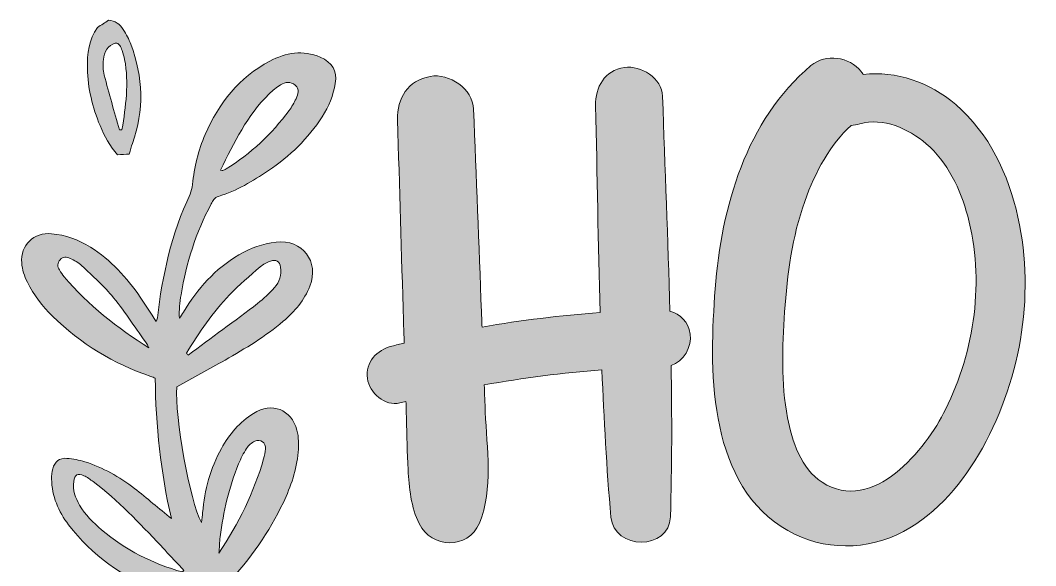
# Model space of a CAD drawing. Header units: inches. Extents: x 111 to 969, y -1013 to -68.
# Drawn here: x 111.9 to 522.5, y -529.5 to -309 of the extents above; entities that cross this region are included whole.
import ezdxf

# ---------------------------------------------------------------- set-up
doc = ezdxf.new("R2010")
doc.units = ezdxf.units.IN
doc.header["$MEASUREMENT"] = 0
doc.layers.add('Layer 1', color=7, linetype='Continuous')

# ---------------------------------------------------------------- blocks, each defined once
blk = doc.blocks.new('block 2')
at = {"layer": 'Layer 1', "true_color": 0xffffff}
h = blk.add_hatch(color=7, dxfattribs=at)
h.dxf.hatch_style = 2
edge = h.paths.add_edge_path()
edge.add_spline(control_points=[(153.52, -312.78), (152.19, -310.52), (150.23, -309.14), (147.53, -309.01), (146.06, -309.96), (144.6, -310.91), (143.14, -311.86), (139.53, -316.82), (138.86, -322.53), (138.99, -328.42), (139.17, -336.46), (141.06, -344.17), (144.12, -351.56), (145.87, -355.8), (148.05, -359.85), (151.24, -363.35), (152.86, -363.25), (154.46, -363.15), (155.92, -363.06), (156.37, -361.55), (156.71, -360.14), (157.2, -358.79), (162.09, -345.35), (161.5, -331.98), (156.61, -318.7), (155.84, -316.63), (154.65, -314.7), (153.52, -312.78)], knot_values=[0, 0, 0, 0, 1, 1, 1, 2, 2, 2, 3, 3, 3, 4, 4, 4, 5, 5, 5, 6, 6, 6, 7, 7, 7, 8, 8, 8, 9, 9, 9, 9], degree=3, periodic=1)
edge = h.paths.add_edge_path()
edge.add_spline(control_points=[(153, -353.22), (152.65, -353.25), (152.3, -353.28), (151.95, -353.31), (149.88, -345.93), (147.73, -338.57), (145.81, -331.15), (145.3, -329.16), (145.32, -326.96), (145.46, -324.88), (145.56, -323.45), (145.99, -321.85), (146.81, -320.71), (147.6, -319.6), (149, -318.47), (150.27, -318.29), (152, -318.03), (152.58, -319.81), (153.02, -321.27), (153.38, -322.46), (153.83, -323.63), (154.06, -324.84), (155.9, -334.4), (154.51, -343.81), (153, -353.22)], knot_values=[0, 0, 0, 0, 1, 1, 1, 2, 2, 2, 3, 3, 3, 4, 4, 4, 5, 5, 5, 6, 6, 6, 7, 7, 7, 8, 8, 8, 8], degree=3, periodic=1)
h = blk.add_hatch(color=7, dxfattribs=at)
h.dxf.hatch_style = 2
edge = h.paths.add_edge_path()
edge.add_spline(control_points=[(114.72, -414.89), (117.25, -420.06), (120.78, -424.62), (124.92, -428.62), (136.37, -439.67), (149.51, -448), (164.7, -452.95), (165.27, -453.14), (165.81, -453.4), (166.45, -453.66), (166.59, -472.88), (168.7, -491.74), (172.96, -510.44), (167.98, -506.36), (163.09, -502.17), (157.99, -498.24), (151.95, -493.58), (145.37, -489.78), (138.03, -487.52), (135.66, -486.79), (133.19, -486.27), (130.73, -486.08), (127.7, -485.84), (125.78, -487.37), (124.99, -490.32), (124.64, -491.62), (124.53, -493.03), (124.54, -494.38), (124.62, -501.38), (127.28, -507.51), (131.42, -512.97), (140.87, -525.4), (153.13, -534.05), (167.74, -539.41), (174.1, -541.75), (180.67, -542.96), (187.48, -542.19), (187.96, -542.93), (188.27, -543.47), (188.63, -543.96), (191.69, -548.2), (194.64, -552.52), (197.88, -556.61), (198.98, -557.99), (200.67, -559.17), (202.33, -559.77), (204.91, -560.69), (206.8, -558.98), (206.48, -556.27), (206.34, -555.08), (205.85, -553.87), (205.27, -552.8), (204.51, -551.38), (203.44, -550.13), (202.61, -548.74), (200.19, -544.72), (197.83, -540.67), (195.49, -536.69), (205.18, -526.78), (212.52, -515.88), (218.25, -503.89), (221.33, -497.44), (223.61, -490.71), (224.25, -483.57), (224.51, -480.64), (224.49, -477.52), (223.76, -474.7), (221.59, -466.28), (213.54, -463.26), (206.2, -467.89), (200.6, -471.43), (196.38, -476.28), (193.22, -482.06), (188.8, -490.16), (186.39, -498.86), (185.6, -508.04), (185.5, -509.24), (185.32, -510.43), (185.12, -512.06), (180.39, -503.19), (174.31, -469.32), (175.13, -457.15), (181.61, -453.58), (188.19, -450.08), (194.66, -446.36), (202.86, -441.65), (211.03, -436.84), (218.24, -430.63), (222.81, -426.7), (226.76, -422.23), (228.98, -416.51), (232.87, -406.48), (225.98, -397.47), (215.31, -398.65), (209.92, -399.25), (204.94, -401.15), (200.26, -403.87), (190.64, -409.47), (183.57, -417.53), (177.87, -426.93), (177.35, -427.79), (176.79, -428.62), (176.24, -429.46), (176.01, -426.1), (176.37, -423.02), (176.89, -419.97), (179.06, -407.11), (182.81, -394.77), (189.06, -383.26), (189.77, -381.95), (190.39, -380.65), (192.05, -380.17), (199.45, -378.01), (205.87, -373.94), (212.21, -369.75), (220.93, -363.97), (228.24, -356.77), (233.97, -347.99), (236.65, -343.87), (238.45, -339.36), (239.25, -334.52), (240.12, -329.3), (237.97, -326), (233.2, -323.94), (226.06, -320.85), (219.34, -322.09), (212.76, -325.53), (200.25, -332.06), (192.2, -342.57), (186.63, -355.18), (183.8, -361.6), (182.33, -368.43), (181.47, -375.39), (181.31, -376.73), (181.09, -378.14), (180.52, -379.34), (173.01, -395.18), (169.33, -412.02), (167.31, -429.31), (167.25, -429.83), (166.96, -430.33), (166.8, -430.76), (164.6, -427.37), (162.6, -424.08), (160.4, -420.94), (154.86, -413.04), (148.56, -405.87), (140.25, -400.71), (135.42, -397.72), (130.16, -395.79), (124.5, -395.28), (117.31, -394.64), (111.88, -399.9), (112.45, -407.1), (112.66, -409.75), (113.54, -412.49), (114.72, -414.89)], knot_values=[0, 0, 0, 0, 1, 1, 1, 2, 2, 2, 3, 3, 3, 4, 4, 4, 5, 5, 5, 6, 6, 6, 7, 7, 7, 8, 8, 8, 9, 9, 9, 10, 10, 10, 11, 11, 11, 12, 12, 12, 13, 13, 13, 14, 14, 14, 15, 15, 15, 16, 16, 16, 17, 17, 17, 18, 18, 18, 19, 19, 19, 20, 20, 20, 21, 21, 21, 22, 22, 22, 23, 23, 23, 24, 24, 24, 25, 25, 25, 26, 26, 26, 27, 27, 27, 28, 28, 28, 29, 29, 29, 30, 30, 30, 31, 31, 31, 32, 32, 32, 33, 33, 33, 34, 34, 34, 35, 35, 35, 36, 36, 36, 37, 37, 37, 38, 38, 38, 39, 39, 39, 40, 40, 40, 41, 41, 41, 42, 42, 42, 43, 43, 43, 44, 44, 44, 45, 45, 45, 46, 46, 46, 47, 47, 47, 48, 48, 48, 49, 49, 49, 50, 50, 50, 51, 51, 51, 52, 52, 52, 52], degree=3, periodic=1)
edge = h.paths.add_edge_path()
edge.add_spline(control_points=[(192.71, -517.83), (193.99, -507.69), (196.25, -497.78), (200.16, -488.31), (201.05, -486.14), (202.11, -484), (203.4, -482.05), (204.18, -480.87), (205.4, -479.78), (206.68, -479.17), (209.01, -478.05), (211.25, -479.71), (211.07, -482.3), (210.98, -483.65), (210.67, -485.01), (210.29, -486.31), (206.32, -499.86), (200.21, -512.43), (192.22, -524.41), (192.38, -522.22), (192.44, -520.01), (192.71, -517.83)], knot_values=[0, 0, 0, 0, 1, 1, 1, 2, 2, 2, 3, 3, 3, 4, 4, 4, 5, 5, 5, 6, 6, 6, 7, 7, 7, 7], degree=3, periodic=1)
edge = h.paths.add_edge_path()
edge.add_spline(control_points=[(196.51, -419.95), (200.38, -415.94), (204.68, -412.33), (208.91, -408.67), (210.1, -407.64), (211.63, -406.9), (213.12, -406.36), (215.37, -405.54), (216.72, -406.42), (217.13, -408.78), (217.67, -411.94), (216.69, -414.77), (214.61, -417.06), (212.53, -419.35), (210.31, -421.59), (207.86, -423.45), (198.56, -430.51), (189.14, -437.4), (179.77, -444.35), (179.53, -444.07), (179.29, -443.8), (179.06, -443.53), (184.27, -435.23), (189.67, -427.03), (196.51, -419.95)], knot_values=[0, 0, 0, 0, 1, 1, 1, 2, 2, 2, 3, 3, 3, 4, 4, 4, 5, 5, 5, 6, 6, 6, 7, 7, 7, 8, 8, 8, 8], degree=3, periodic=1)
edge = h.paths.add_edge_path()
edge.add_spline(control_points=[(212.46, -338.75), (213.85, -337.36), (215.48, -336.17), (217.15, -335.13), (219.05, -333.93), (221.19, -333.63), (223.05, -335.22), (224.94, -336.83), (224.23, -338.88), (223.39, -340.69), (222.62, -342.37), (221.66, -343.99), (220.56, -345.48), (213.56, -354.96), (205.1, -362.89), (195.06, -369.11), (194.64, -369.37), (194.18, -369.56), (193.73, -369.76), (193.65, -369.8), (193.52, -369.72), (192.88, -369.55), (198.28, -358.35), (203.69, -347.49), (212.46, -338.75)], knot_values=[0, 0, 0, 0, 1, 1, 1, 2, 2, 2, 3, 3, 3, 4, 4, 4, 5, 5, 5, 6, 6, 6, 7, 7, 7, 8, 8, 8, 8], degree=3, periodic=1)
edge = h.paths.add_edge_path()
edge.add_spline(control_points=[(175.82, -528.95), (176.57, -529.75), (177.27, -530.59), (178, -531.41), (177.83, -531.61), (177.65, -531.81), (177.48, -532.01), (165.36, -528.68), (154.39, -523.13), (144.76, -514.97), (141.32, -512.07), (138.15, -508.93), (135.86, -505), (134.13, -502.04), (133, -498.91), (133.47, -495.42), (133.84, -492.67), (135.08, -491.94), (137.59, -493.09), (138.93, -493.71), (140.15, -494.61), (141.35, -495.5), (151.47, -503.03), (160.03, -512.23), (168.64, -521.37), (171.03, -523.9), (173.43, -526.41), (175.82, -528.95)], knot_values=[0, 0, 0, 0, 1, 1, 1, 2, 2, 2, 3, 3, 3, 4, 4, 4, 5, 5, 5, 6, 6, 6, 7, 7, 7, 8, 8, 8, 9, 9, 9, 9], degree=3, periodic=1)
edge = h.paths.add_edge_path()
edge.add_spline(control_points=[(127.94, -405.8), (129.13, -404.45), (130.66, -404.53), (132.04, -405.23), (133.69, -406.06), (135.41, -406.96), (136.73, -408.21), (141.14, -412.41), (145.77, -416.46), (149.59, -421.15), (154.52, -427.21), (158.76, -433.84), (163.29, -440.24), (163.55, -440.61), (163.69, -441.06), (163.89, -441.47), (151.07, -433.33), (139.3, -424.22), (129.61, -412.7), (128.89, -411.85), (128.29, -410.9), (127.71, -409.94), (126.87, -408.53), (126.78, -407.11), (127.94, -405.8)], knot_values=[0, 0, 0, 0, 1, 1, 1, 2, 2, 2, 3, 3, 3, 4, 4, 4, 5, 5, 5, 6, 6, 6, 7, 7, 7, 8, 8, 8, 8], degree=3, periodic=1)
h = blk.add_hatch(color=7, dxfattribs=at)
h.dxf.hatch_style = 2
edge = h.paths.add_edge_path()
edge.add_spline(control_points=[(490.15, -343.05), (479.55, -333.94), (466.2, -329.43), (452.74, -330.88), (452.48, -330.48), (452.21, -330.08), (451.9, -329.7), (447.18, -323.72), (437.62, -322.28), (431.63, -327.32), (405.35, -349.43), (395.42, -384.49), (392.9, -417.55), (390.5, -449.16), (389.48, -493.73), (419.59, -513.69), (433.41, -522.85), (451.4, -523.95), (466.41, -516.94), (480.7, -510.26), (491.54, -498), (499.4, -484.6), (516.11, -456.16), (522.51, -421), (515.32, -388.62), (511.48, -371.32), (503.8, -354.77), (490.15, -343.05)], knot_values=[0, 0, 0, 0, 1, 1, 1, 2, 2, 2, 3, 3, 3, 4, 4, 4, 5, 5, 5, 6, 6, 6, 7, 7, 7, 8, 8, 8, 9, 9, 9, 9], degree=3, periodic=1)
edge = h.paths.add_edge_path()
edge.add_spline(control_points=[(486.08, -466.28), (478.03, -482.5), (456.81, -508.91), (436.1, -495.74), (427.77, -490.45), (423.85, -478.78), (422.13, -469.69), (419.46, -455.6), (420.04, -441.1), (420.98, -426.85), (421.98, -411.65), (424.04, -396.43), (429.09, -382.23), (433.42, -370.06), (439.47, -359.25), (447.83, -351.49), (448.99, -351.44), (450.17, -351.26), (451.33, -350.92), (460.94, -348.12), (471.01, -352.79), (478.22, -358.9), (486.83, -366.19), (492.11, -377.45), (495.01, -388.14), (501.98, -413.84), (497.81, -442.62), (486.08, -466.28)], knot_values=[0, 0, 0, 0, 1, 1, 1, 2, 2, 2, 3, 3, 3, 4, 4, 4, 5, 5, 5, 6, 6, 6, 7, 7, 7, 8, 8, 8, 9, 9, 9, 9], degree=3, periodic=1)
h = blk.add_hatch(color=7, dxfattribs=at)
h.dxf.hatch_style = 2
edge = h.paths.add_edge_path()
edge.add_spline(control_points=[(297.54, -512.25), (303.27, -498.7), (300.47, -481.7), (299.93, -467.41), (299.79, -463.73), (299.65, -460.05), (299.5, -456.37), (315.26, -453.57), (331.14, -451.53), (347.1, -450.28), (347.88, -470.15), (348.99, -490.01), (350.72, -509.82), (351.89, -523.24), (374.37, -523.51), (374.79, -509.7), (375.42, -489.32), (375.41, -468.94), (375.08, -448.56), (380.15, -447.03), (383.48, -440.84), (382.77, -435.82), (382.08, -430.87), (378.77, -427.81), (374.6, -426.58), (373.82, -397.62), (372.56, -368.65), (371.61, -339.71), (371.37, -332.32), (362.93, -327.12), (356.17, -328.07), (348.15, -329.2), (344.36, -336.1), (344.54, -343.51), (345.19, -371.37), (345.53, -399.26), (346.32, -427.13), (330.33, -428.31), (314.41, -430.27), (298.61, -433), (298.53, -430.97), (298.45, -428.93), (298.38, -426.9), (297.33, -399.56), (296.26, -372.23), (295.19, -344.89), (294.87, -336.75), (285.33, -330.24), (277.65, -331.68), (268.62, -333.36), (264.18, -340.48), (264.44, -349.21), (265.23, -376.25), (266.02, -403.3), (266.84, -430.34), (266.93, -433.39), (267.03, -436.45), (267.12, -439.5), (265.46, -439.9), (263.79, -440.3), (262.14, -440.72), (256.06, -442.25), (251.33, -447.14), (252.27, -453.82), (253.06, -459.51), (259.25, -465.23), (265.36, -463.69), (266.19, -463.48), (267.01, -463.29), (267.83, -463.08), (267.9, -465.36), (267.97, -467.63), (268.04, -469.91), (268.25, -476.83), (268.34, -483.77), (268.69, -490.68), (269.04, -497.69), (269.96, -506.16), (273.15, -512.48), (278.2, -522.49), (292.94, -523.13), (297.54, -512.25)], knot_values=[0, 0, 0, 0, 1, 1, 1, 2, 2, 2, 3, 3, 3, 4, 4, 4, 5, 5, 5, 6, 6, 6, 7, 7, 7, 8, 8, 8, 9, 9, 9, 10, 10, 10, 11, 11, 11, 12, 12, 12, 13, 13, 13, 14, 14, 14, 15, 15, 15, 16, 16, 16, 17, 17, 17, 18, 18, 18, 19, 19, 19, 20, 20, 20, 21, 21, 21, 22, 22, 22, 23, 23, 23, 24, 24, 24, 25, 25, 25, 26, 26, 26, 27, 27, 27, 27], degree=3, periodic=1)
at = {"layer": 'Layer 1', "lineweight": 0}
for points, knots in [([(153.52, -312.78), (152.19, -310.52), (150.23, -309.14), (147.53, -309.01), (146.06, -309.96), (144.6, -310.91), (143.14, -311.86), (139.53, -316.82), (138.86, -322.53), (138.99, -328.42), (139.17, -336.46), (141.06, -344.17), (144.12, -351.56), (145.87, -355.8), (148.05, -359.85), (151.24, -363.35), (152.86, -363.25), (154.46, -363.15), (155.92, -363.06), (156.37, -361.55), (156.71, -360.14), (157.2, -358.79), (162.09, -345.35), (161.5, -331.98), (156.61, -318.7), (155.84, -316.63), (154.65, -314.7), (153.52, -312.78)], [0, 0, 0, 0, 1, 1, 1, 2, 2, 2, 3, 3, 3, 4, 4, 4, 5, 5, 5, 6, 6, 6, 7, 7, 7, 8, 8, 8, 9, 9, 9, 9]), ([(153, -353.22), (152.65, -353.25), (152.3, -353.28), (151.95, -353.31), (149.88, -345.93), (147.73, -338.57), (145.81, -331.15), (145.3, -329.16), (145.32, -326.96), (145.46, -324.88), (145.56, -323.45), (145.99, -321.85), (146.81, -320.71), (147.6, -319.6), (149, -318.47), (150.27, -318.29), (152, -318.03), (152.58, -319.81), (153.02, -321.27), (153.38, -322.46), (153.83, -323.63), (154.06, -324.84), (155.9, -334.4), (154.51, -343.81), (153, -353.22)], [0, 0, 0, 0, 1, 1, 1, 2, 2, 2, 3, 3, 3, 4, 4, 4, 5, 5, 5, 6, 6, 6, 7, 7, 7, 8, 8, 8, 8]), ([(114.72, -414.89), (117.25, -420.06), (120.78, -424.62), (124.92, -428.62), (136.37, -439.67), (149.51, -448), (164.7, -452.95), (165.27, -453.14), (165.81, -453.4), (166.45, -453.66), (166.59, -472.88), (168.7, -491.74), (172.96, -510.44), (167.98, -506.36), (163.09, -502.17), (157.99, -498.24), (151.95, -493.58), (145.37, -489.78), (138.03, -487.52), (135.66, -486.79), (133.19, -486.27), (130.73, -486.08), (127.7, -485.84), (125.78, -487.37), (124.99, -490.32), (124.64, -491.62), (124.53, -493.03), (124.54, -494.38), (124.62, -501.38), (127.28, -507.51), (131.42, -512.97), (140.87, -525.4), (153.13, -534.05), (167.74, -539.41), (174.1, -541.75), (180.67, -542.96), (187.48, -542.19), (187.96, -542.93), (188.27, -543.47), (188.63, -543.96), (191.69, -548.2), (194.64, -552.52), (197.88, -556.61), (198.98, -557.99), (200.67, -559.17), (202.33, -559.77), (204.91, -560.69), (206.8, -558.98), (206.48, -556.27), (206.34, -555.08), (205.85, -553.87), (205.27, -552.8), (204.51, -551.38), (203.44, -550.13), (202.61, -548.74), (200.19, -544.72), (197.83, -540.67), (195.49, -536.69), (205.18, -526.78), (212.52, -515.88), (218.25, -503.89), (221.33, -497.44), (223.61, -490.71), (224.25, -483.57), (224.51, -480.64), (224.49, -477.52), (223.76, -474.7), (221.59, -466.28), (213.54, -463.26), (206.2, -467.89), (200.6, -471.43), (196.38, -476.28), (193.22, -482.06), (188.8, -490.16), (186.39, -498.86), (185.6, -508.04), (185.5, -509.24), (185.32, -510.43), (185.12, -512.06), (180.39, -503.19), (174.31, -469.32), (175.13, -457.15), (181.61, -453.58), (188.19, -450.08), (194.66, -446.36), (202.86, -441.65), (211.03, -436.84), (218.24, -430.63), (222.81, -426.7), (226.76, -422.23), (228.98, -416.51), (232.87, -406.48), (225.98, -397.47), (215.31, -398.65), (209.92, -399.25), (204.94, -401.15), (200.26, -403.87), (190.64, -409.47), (183.57, -417.53), (177.87, -426.93), (177.35, -427.79), (176.79, -428.62), (176.24, -429.46), (176.01, -426.1), (176.37, -423.02), (176.89, -419.97), (179.06, -407.11), (182.81, -394.77), (189.06, -383.26), (189.77, -381.95), (190.39, -380.65), (192.05, -380.17), (199.45, -378.01), (205.87, -373.94), (212.21, -369.75), (220.93, -363.97), (228.24, -356.77), (233.97, -347.99), (236.65, -343.87), (238.45, -339.36), (239.25, -334.52), (240.12, -329.3), (237.97, -326), (233.2, -323.94), (226.06, -320.85), (219.34, -322.09), (212.76, -325.53), (200.25, -332.06), (192.2, -342.57), (186.63, -355.18), (183.8, -361.6), (182.33, -368.43), (181.47, -375.39), (181.31, -376.73), (181.09, -378.14), (180.52, -379.34), (173.01, -395.18), (169.33, -412.02), (167.31, -429.31), (167.25, -429.83), (166.96, -430.33), (166.8, -430.76), (164.6, -427.37), (162.6, -424.08), (160.4, -420.94), (154.86, -413.04), (148.56, -405.87), (140.25, -400.71), (135.42, -397.72), (130.16, -395.79), (124.5, -395.28), (117.31, -394.64), (111.88, -399.9), (112.45, -407.1), (112.66, -409.75), (113.54, -412.49), (114.72, -414.89)], [0, 0, 0, 0, 1, 1, 1, 2, 2, 2, 3, 3, 3, 4, 4, 4, 5, 5, 5, 6, 6, 6, 7, 7, 7, 8, 8, 8, 9, 9, 9, 10, 10, 10, 11, 11, 11, 12, 12, 12, 13, 13, 13, 14, 14, 14, 15, 15, 15, 16, 16, 16, 17, 17, 17, 18, 18, 18, 19, 19, 19, 20, 20, 20, 21, 21, 21, 22, 22, 22, 23, 23, 23, 24, 24, 24, 25, 25, 25, 26, 26, 26, 27, 27, 27, 28, 28, 28, 29, 29, 29, 30, 30, 30, 31, 31, 31, 32, 32, 32, 33, 33, 33, 34, 34, 34, 35, 35, 35, 36, 36, 36, 37, 37, 37, 38, 38, 38, 39, 39, 39, 40, 40, 40, 41, 41, 41, 42, 42, 42, 43, 43, 43, 44, 44, 44, 45, 45, 45, 46, 46, 46, 47, 47, 47, 48, 48, 48, 49, 49, 49, 50, 50, 50, 51, 51, 51, 52, 52, 52, 52]), ([(490.15, -343.05), (479.55, -333.94), (466.2, -329.43), (452.74, -330.88), (452.48, -330.48), (452.21, -330.08), (451.9, -329.7), (447.18, -323.72), (437.62, -322.28), (431.63, -327.32), (405.35, -349.43), (395.42, -384.49), (392.9, -417.55), (390.5, -449.16), (389.48, -493.73), (419.59, -513.69), (433.41, -522.85), (451.4, -523.95), (466.41, -516.94), (480.7, -510.26), (491.54, -498), (499.4, -484.6), (516.11, -456.16), (522.51, -421), (515.32, -388.62), (511.48, -371.32), (503.8, -354.77), (490.15, -343.05)], [0, 0, 0, 0, 1, 1, 1, 2, 2, 2, 3, 3, 3, 4, 4, 4, 5, 5, 5, 6, 6, 6, 7, 7, 7, 8, 8, 8, 9, 9, 9, 9]), ([(297.54, -512.25), (303.27, -498.7), (300.47, -481.7), (299.93, -467.41), (299.79, -463.73), (299.65, -460.05), (299.5, -456.37), (315.26, -453.57), (331.14, -451.53), (347.1, -450.28), (347.88, -470.15), (348.99, -490.01), (350.72, -509.82), (351.89, -523.24), (374.37, -523.51), (374.79, -509.7), (375.42, -489.32), (375.41, -468.94), (375.08, -448.56), (380.15, -447.03), (383.48, -440.84), (382.77, -435.82), (382.08, -430.87), (378.77, -427.81), (374.6, -426.58), (373.82, -397.62), (372.56, -368.65), (371.61, -339.71), (371.37, -332.32), (362.93, -327.12), (356.17, -328.07), (348.15, -329.2), (344.36, -336.1), (344.54, -343.51), (345.19, -371.37), (345.53, -399.26), (346.32, -427.13), (330.33, -428.31), (314.41, -430.27), (298.61, -433), (298.53, -430.97), (298.45, -428.93), (298.38, -426.9), (297.33, -399.56), (296.26, -372.23), (295.19, -344.89), (294.87, -336.75), (285.33, -330.24), (277.65, -331.68), (268.62, -333.36), (264.18, -340.48), (264.44, -349.21), (265.23, -376.25), (266.02, -403.3), (266.84, -430.34), (266.93, -433.39), (267.03, -436.45), (267.12, -439.5), (265.46, -439.9), (263.79, -440.3), (262.14, -440.72), (256.06, -442.25), (251.33, -447.14), (252.27, -453.82), (253.06, -459.51), (259.25, -465.23), (265.36, -463.69), (266.19, -463.48), (267.01, -463.29), (267.83, -463.08), (267.9, -465.36), (267.97, -467.63), (268.04, -469.91), (268.25, -476.83), (268.34, -483.77), (268.69, -490.68), (269.04, -497.69), (269.96, -506.16), (273.15, -512.48), (278.2, -522.49), (292.94, -523.13), (297.54, -512.25)], [0, 0, 0, 0, 1, 1, 1, 2, 2, 2, 3, 3, 3, 4, 4, 4, 5, 5, 5, 6, 6, 6, 7, 7, 7, 8, 8, 8, 9, 9, 9, 10, 10, 10, 11, 11, 11, 12, 12, 12, 13, 13, 13, 14, 14, 14, 15, 15, 15, 16, 16, 16, 17, 17, 17, 18, 18, 18, 19, 19, 19, 20, 20, 20, 21, 21, 21, 22, 22, 22, 23, 23, 23, 24, 24, 24, 25, 25, 25, 26, 26, 26, 27, 27, 27, 27]), ([(212.46, -338.75), (213.85, -337.36), (215.48, -336.17), (217.15, -335.13), (219.05, -333.93), (221.19, -333.63), (223.05, -335.22), (224.94, -336.83), (224.23, -338.88), (223.39, -340.69), (222.62, -342.37), (221.66, -343.99), (220.56, -345.48), (213.56, -354.96), (205.1, -362.89), (195.06, -369.11), (194.64, -369.37), (194.18, -369.56), (193.73, -369.76), (193.65, -369.8), (193.52, -369.72), (192.88, -369.55), (198.28, -358.35), (203.69, -347.49), (212.46, -338.75)], [0, 0, 0, 0, 1, 1, 1, 2, 2, 2, 3, 3, 3, 4, 4, 4, 5, 5, 5, 6, 6, 6, 7, 7, 7, 8, 8, 8, 8]), ([(486.08, -466.28), (478.03, -482.5), (456.81, -508.91), (436.1, -495.74), (427.77, -490.45), (423.85, -478.78), (422.13, -469.69), (419.46, -455.6), (420.04, -441.1), (420.98, -426.85), (421.98, -411.65), (424.04, -396.43), (429.09, -382.23), (433.42, -370.06), (439.47, -359.25), (447.83, -351.49), (448.99, -351.44), (450.17, -351.26), (451.33, -350.92), (460.94, -348.12), (471.01, -352.79), (478.22, -358.9), (486.83, -366.19), (492.11, -377.45), (495.01, -388.14), (501.98, -413.84), (497.81, -442.62), (486.08, -466.28)], [0, 0, 0, 0, 1, 1, 1, 2, 2, 2, 3, 3, 3, 4, 4, 4, 5, 5, 5, 6, 6, 6, 7, 7, 7, 8, 8, 8, 9, 9, 9, 9]), ([(127.94, -405.8), (129.13, -404.45), (130.66, -404.53), (132.04, -405.23), (133.69, -406.06), (135.41, -406.96), (136.73, -408.21), (141.14, -412.41), (145.77, -416.46), (149.59, -421.15), (154.52, -427.21), (158.76, -433.84), (163.29, -440.24), (163.55, -440.61), (163.69, -441.06), (163.89, -441.47), (151.07, -433.33), (139.3, -424.22), (129.61, -412.7), (128.89, -411.85), (128.29, -410.9), (127.71, -409.94), (126.87, -408.53), (126.78, -407.11), (127.94, -405.8)], [0, 0, 0, 0, 1, 1, 1, 2, 2, 2, 3, 3, 3, 4, 4, 4, 5, 5, 5, 6, 6, 6, 7, 7, 7, 8, 8, 8, 8]), ([(196.51, -419.95), (200.38, -415.94), (204.68, -412.33), (208.91, -408.67), (210.1, -407.64), (211.63, -406.9), (213.12, -406.36), (215.37, -405.54), (216.72, -406.42), (217.13, -408.78), (217.67, -411.94), (216.69, -414.77), (214.61, -417.06), (212.53, -419.35), (210.31, -421.59), (207.86, -423.45), (198.56, -430.51), (189.14, -437.4), (179.77, -444.35), (179.53, -444.07), (179.29, -443.8), (179.06, -443.53), (184.27, -435.23), (189.67, -427.03), (196.51, -419.95)], [0, 0, 0, 0, 1, 1, 1, 2, 2, 2, 3, 3, 3, 4, 4, 4, 5, 5, 5, 6, 6, 6, 7, 7, 7, 8, 8, 8, 8]), ([(192.71, -517.83), (193.99, -507.69), (196.25, -497.78), (200.16, -488.31), (201.05, -486.14), (202.11, -484), (203.4, -482.05), (204.18, -480.87), (205.4, -479.78), (206.68, -479.17), (209.01, -478.05), (211.25, -479.71), (211.07, -482.3), (210.98, -483.65), (210.67, -485.01), (210.29, -486.31), (206.32, -499.86), (200.21, -512.43), (192.22, -524.41), (192.38, -522.22), (192.44, -520.01), (192.71, -517.83)], [0, 0, 0, 0, 1, 1, 1, 2, 2, 2, 3, 3, 3, 4, 4, 4, 5, 5, 5, 6, 6, 6, 7, 7, 7, 7]), ([(175.82, -528.95), (176.57, -529.75), (177.27, -530.59), (178, -531.41), (177.83, -531.61), (177.65, -531.81), (177.48, -532.01), (165.36, -528.68), (154.39, -523.13), (144.76, -514.97), (141.32, -512.07), (138.15, -508.93), (135.86, -505), (134.13, -502.04), (133, -498.91), (133.47, -495.42), (133.84, -492.67), (135.08, -491.94), (137.59, -493.09), (138.93, -493.71), (140.15, -494.61), (141.35, -495.5), (151.47, -503.03), (160.03, -512.23), (168.64, -521.37), (171.03, -523.9), (173.43, -526.41), (175.82, -528.95)], [0, 0, 0, 0, 1, 1, 1, 2, 2, 2, 3, 3, 3, 4, 4, 4, 5, 5, 5, 6, 6, 6, 7, 7, 7, 8, 8, 8, 9, 9, 9, 9])]:
    blk.add_open_spline(points, degree=3, knots=knots, dxfattribs=at)

msp = doc.modelspace()

# ---------------------------------------------------------------- block references
at = {"layer": 'Layer 1'}
msp.add_blockref('block 2', (0, 0), dxfattribs=at)

doc.saveas('drawing.dxf')
